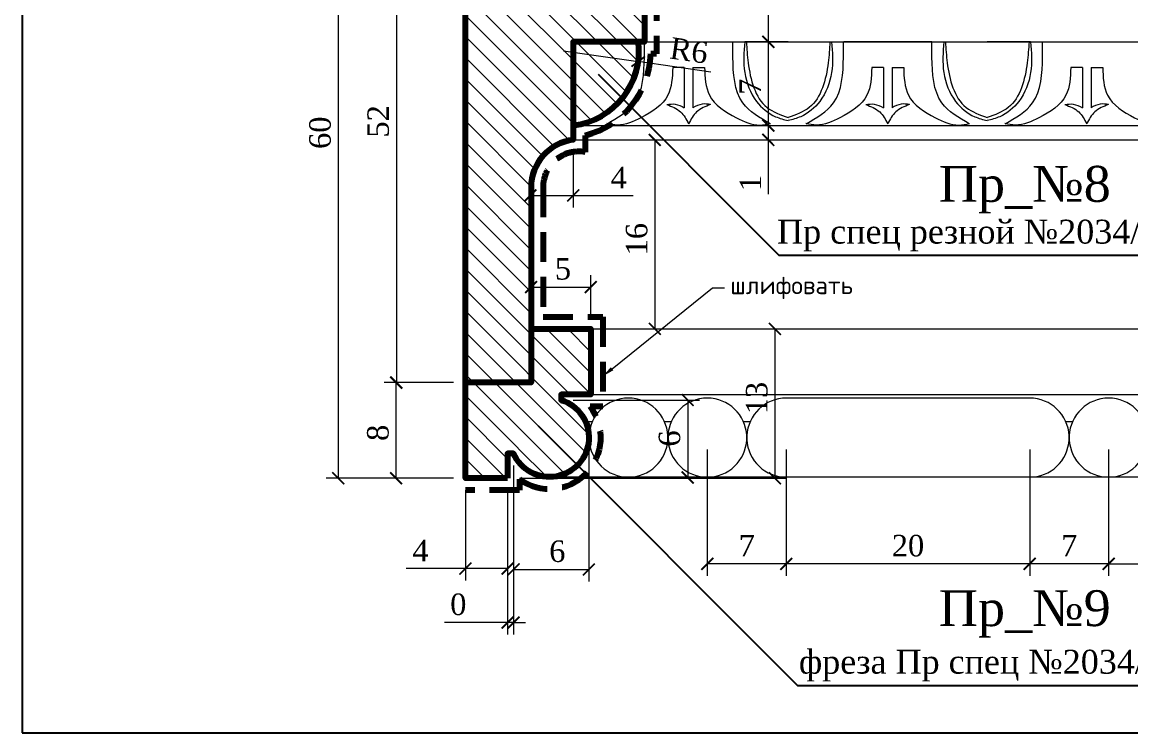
# Model space of a CAD drawing. Header units: millimetres. Extents: x 305054 to 305204, y -92520 to -92420.
# Drawn here: x 305054 to 305146.8, y -92520.2 to -92460.7 of the extents above; entities that cross this region are included whole.
import ezdxf
from ezdxf import colors
from ezdxf.entities.mleader import LeaderData, LeaderLine
from ezdxf.math import Vec2, Vec3

# ---------------------------------------------------------------- set-up
doc = ezdxf.new("R2010")
doc.units = ezdxf.units.MM
doc.header["$MEASUREMENT"] = 0
doc.linetypes.add('HIDDEN', pattern=[0.375, 0.25, -0.125])
for name, color, linetype, lineweight in [('0.15', 7, 'Continuous', 15), ('линия 50', 1, 'Continuous', 211), ('служебный слой РАЗМЕРЫ', 7, 'Continuous', 9)]:
    doc.layers.add(name, color=color, linetype=linetype, lineweight=lineweight)
doc.layers.add('Outside panel', color=7, linetype='Continuous', lineweight=18, true_color=0x7f5e57)
doc.layers.add('размеры в модели', color=7, linetype='Continuous')
doc.styles.add('ELECT', font='times.ttf')
doc.styles.get("Standard").update_dxf_attribs({"font": 'times.ttf'})
doc.styles.add('ЕСКД профили текст', font='isocpeur.ttf')
doc.dimstyles.new('M_1', dxfattribs={"dimtxt": 1.8, "dimasz": 1, "dimexe": 1, "dimexo": 1, "dimgap": 0.6, "dimtad": 1, "dimdec": 0, "dimdsep": 46, "dimtxsty": 'Standard', "dimblk": 'ARCHTICK', "dimcen": -5, "dimclrd": 7, "dimclre": 7, "dimclrt": 7, "dimadec": 0, "dimazin": 0, "dimtfac": 1, "dimtdec": 0, "dimtmove": 0, "dimatfit": 3, "dimfxl": 1, "dimtolj": 1, "dimtzin": 0, "dimlwd": 5, "dimlwe": 5, "dimarcsym": 0})
pattern_1 = [(135, (-5969.4942, 4522.1332), (-0.8838834765, -0.8838834765), [])]

# ---------------------------------------------------------------- blocks, each defined once
blk = doc.blocks.new('_ArchTick')
at = {"color": 0, "linetype": 'ByBlock', "const_width": 0.15}
blk.add_lwpolyline([(-0.5, -0.5), (0.5, 0.5)], dxfattribs=at)
blk = doc.blocks.new('*D29')
at = {"layer": 'Defpoints', "color": 0, "ltscale": 1000, "transparency": 16777216}
for p in [(305099.321, -92463.064), (305105.565, -92463.967)]:
    blk.add_point(p, dxfattribs=at)
at = {"layer": 'размеры в модели', "color": 7, "lineweight": 5, "ltscale": 1000, "transparency": 16777216}
for p in [(305099.321, -92463.064), (305111.656, -92464.847)]:
    blk.add_line(p, (305105.565, -92463.967), dxfattribs=at)
at = {"layer": 'размеры в модели', "color": 7, "lineweight": 5, "ltscale": 1000, "transparency": 16777216, "rotation": 171.7705472285039}
blk.add_blockref('_ArchTick', (305105.565, -92463.967), dxfattribs=at)
at = {"layer": 'размеры в модели', "color": 7, "ltscale": 1000, "transparency": 16777216, "insert": (305109.817, -92463.05), "char_height": 1.8, "attachment_point": 5, "rotation": 351.77055}
blk.add_mtext('\\A1;R6', dxfattribs=at)
blk = doc.blocks.new('*D23')
at = {"layer": 'Defpoints', "color": 0, "ltscale": 1000, "transparency": 16777216}
for p in [(305101.596, -92482.851), (305096.596, -92486.348), (305101.596, -92486.348)]:
    blk.add_point(p, dxfattribs=at)
at = {"layer": 'размеры в модели', "color": 7, "lineweight": 5, "ltscale": 1000, "transparency": 16777216}
for p, q in [((305096.596, -92485.348), (305096.596, -92481.851)), ((305101.596, -92485.348), (305101.596, -92481.851)), ((305096.596, -92482.851), (305101.596, -92482.851))]:
    blk.add_line(p, q, dxfattribs=at)
at = {"layer": 'размеры в модели', "color": 7, "lineweight": 5, "ltscale": 1000, "transparency": 16777216, "rotation": 180}
blk.add_blockref('_ArchTick', (305096.596, -92482.851), dxfattribs=at)
at = {"layer": 'размеры в модели', "color": 7, "lineweight": 5, "ltscale": 1000, "transparency": 16777216}
blk.add_blockref('_ArchTick', (305101.596, -92482.851), dxfattribs=at)
at = {"layer": 'размеры в модели', "color": 7, "ltscale": 1000, "transparency": 16777216, "insert": (305099.265, -92481.335), "char_height": 1.8, "attachment_point": 5}
blk.add_mtext('\\A1;5', dxfattribs=at)
blk = doc.blocks.new('*D22')
at = {"layer": 'Defpoints', "color": 0, "ltscale": 1000, "transparency": 16777216}
for p in [(305099.112, -92492.304), (305098.14, -92498.785), (305109.709, -92498.785)]:
    blk.add_point(p, dxfattribs=at)
at = {"layer": 'размеры в модели', "color": 7, "lineweight": 5, "ltscale": 1000, "transparency": 16777216}
for p, q in [((305100.112, -92492.304), (305110.709, -92492.304)), ((305109.709, -92492.304), (305109.709, -92498.785)), ((305099.14, -92498.785), (305110.709, -92498.785))]:
    blk.add_line(p, q, dxfattribs=at)
for p, rotation in [((305109.709, -92492.304), 90), ((305109.709, -92498.785), 270)]:
    blk.add_blockref('_ArchTick', p, dxfattribs=dict(at, rotation=rotation))
at = {"layer": 'размеры в модели', "color": 7, "ltscale": 1000, "transparency": 16777216, "insert": (305108.194, -92495.528), "char_height": 1.8, "attachment_point": 5, "rotation": 90}
blk.add_mtext('\\A1;6', dxfattribs=at)
blk = doc.blocks.new('*D21')
at = {"layer": 'Defpoints', "color": 0, "ltscale": 1000, "transparency": 16777216}
for p in [(305101.428, -92495.374), (305095.123, -92496.791), (305101.428, -92506.49)]:
    blk.add_point(p, dxfattribs=at)
at = {"layer": 'размеры в модели', "color": 7, "lineweight": 5, "ltscale": 1000, "transparency": 16777216}
for p, q in [((305101.428, -92496.374), (305101.428, -92507.49)), ((305095.123, -92497.791), (305095.123, -92507.49)), ((305095.123, -92506.49), (305101.428, -92506.49))]:
    blk.add_line(p, q, dxfattribs=at)
at = {"layer": 'размеры в модели', "color": 7, "lineweight": 5, "ltscale": 1000, "transparency": 16777216, "rotation": 180}
blk.add_blockref('_ArchTick', (305095.123, -92506.49), dxfattribs=at)
at = {"layer": 'размеры в модели', "color": 7, "lineweight": 5, "ltscale": 1000, "transparency": 16777216}
blk.add_blockref('_ArchTick', (305101.428, -92506.49), dxfattribs=at)
at = {"layer": 'размеры в модели', "color": 7, "ltscale": 1000, "transparency": 16777216, "insert": (305098.788, -92504.974), "char_height": 1.8, "attachment_point": 5}
blk.add_mtext('\\A1;6', dxfattribs=at)
blk = doc.blocks.new('*D20')
at = {"layer": 'Defpoints', "color": 0, "ltscale": 1000, "transparency": 16777216}
for p in [(305095.123, -92496.791), (305094.623, -92498.85), (305095.123, -92510.933)]:
    blk.add_point(p, dxfattribs=at)
at = {"layer": 'размеры в модели', "color": 7, "lineweight": 5, "ltscale": 1000, "transparency": 16777216}
for p, q in [((305095.123, -92497.791), (305095.123, -92511.933)), ((305094.623, -92499.85), (305094.623, -92511.933)), ((305094.623, -92510.933), (305089.328, -92510.933)), ((305095.123, -92510.933), (305094.623, -92510.933)), ((305095.123, -92510.933), (305096.123, -92510.933))]:
    blk.add_line(p, q, dxfattribs=at)
blk.add_blockref('_ArchTick', (305094.623, -92510.933), dxfattribs=at)
at = {"layer": 'размеры в модели', "color": 7, "lineweight": 5, "ltscale": 1000, "transparency": 16777216, "rotation": 180}
blk.add_blockref('_ArchTick', (305095.123, -92510.933), dxfattribs=at)
at = {"layer": 'размеры в модели', "color": 7, "ltscale": 1000, "transparency": 16777216, "insert": (305090.497, -92509.418), "char_height": 1.8, "attachment_point": 5}
blk.add_mtext('\\A1;0', dxfattribs=at)
blk = doc.blocks.new('*D19')
at = {"layer": 'Defpoints', "color": 0, "ltscale": 1000, "transparency": 16777216}
for p in [(305091.089, -92498.85), (305094.623, -92498.85), (305094.623, -92506.417)]:
    blk.add_point(p, dxfattribs=at)
at = {"layer": 'размеры в модели', "color": 7, "lineweight": 5, "ltscale": 1000, "transparency": 16777216}
for p, q in [((305091.089, -92499.85), (305091.089, -92507.417)), ((305094.623, -92499.85), (305094.623, -92507.417)), ((305091.089, -92506.417), (305086.13, -92506.417)), ((305094.623, -92506.417), (305091.089, -92506.417))]:
    blk.add_line(p, q, dxfattribs=at)
at = {"layer": 'размеры в модели', "color": 7, "lineweight": 5, "ltscale": 1000, "transparency": 16777216, "rotation": 180}
blk.add_blockref('_ArchTick', (305091.089, -92506.417), dxfattribs=at)
at = {"layer": 'размеры в модели', "color": 7, "lineweight": 5, "ltscale": 1000, "transparency": 16777216}
blk.add_blockref('_ArchTick', (305094.623, -92506.417), dxfattribs=at)
at = {"layer": 'размеры в модели', "color": 7, "ltscale": 1000, "transparency": 16777216, "insert": (305087.328, -92504.917), "char_height": 1.8, "attachment_point": 5}
blk.add_mtext('\\A1;4', dxfattribs=at)
blk = doc.blocks.new('*D18')
at = {"layer": 'Defpoints', "color": 0, "ltscale": 1000, "transparency": 16777216}
for p in [(305101.596, -92486.348), (305094.623, -92498.85), (305117.015, -92498.85)]:
    blk.add_point(p, dxfattribs=at)
at = {"layer": 'размеры в модели', "color": 7, "lineweight": 5, "ltscale": 1000, "transparency": 16777216}
for p, q in [((305102.596, -92486.348), (305118.015, -92486.348)), ((305117.015, -92486.348), (305117.015, -92498.85)), ((305095.623, -92498.85), (305118.015, -92498.85))]:
    blk.add_line(p, q, dxfattribs=at)
for p, rotation in [((305117.015, -92486.348), 90), ((305117.015, -92498.85), 270)]:
    blk.add_blockref('_ArchTick', p, dxfattribs=dict(at, rotation=rotation))
at = {"layer": 'размеры в модели', "color": 7, "ltscale": 1000, "transparency": 16777216, "insert": (305115.5, -92492.14), "char_height": 1.8, "attachment_point": 5, "rotation": 90}
blk.add_mtext('\\A1;13', dxfattribs=at)
blk = doc.blocks.new('*D17')
at = {"layer": 'Defpoints', "color": 0, "ltscale": 1000, "transparency": 16777216}
for p in [(305100.12, -92470.527), (305096.596, -92486.348), (305106.955, -92486.348)]:
    blk.add_point(p, dxfattribs=at)
at = {"layer": 'размеры в модели', "color": 7, "lineweight": 5, "ltscale": 1000, "transparency": 16777216}
for p, q in [((305101.12, -92470.527), (305107.955, -92470.527)), ((305106.955, -92470.527), (305106.955, -92486.348)), ((305097.596, -92486.348), (305107.955, -92486.348))]:
    blk.add_line(p, q, dxfattribs=at)
for p, rotation in [((305106.955, -92470.527), 90), ((305106.955, -92486.348), 270)]:
    blk.add_blockref('_ArchTick', p, dxfattribs=dict(at, rotation=rotation))
at = {"layer": 'размеры в модели', "color": 7, "ltscale": 1000, "transparency": 16777216, "insert": (305105.44, -92478.841), "char_height": 1.8, "attachment_point": 5, "rotation": 90}
blk.add_mtext('\\A1;16', dxfattribs=at)
blk = doc.blocks.new('*D16')
at = {"layer": 'Defpoints', "color": 0, "ltscale": 1000, "transparency": 16777216}
for p in [(305100.12, -92470.527), (305096.532, -92474.417), (305096.532, -92475.175)]:
    blk.add_point(p, dxfattribs=at)
at = {"layer": 'размеры в модели', "color": 7, "lineweight": 5, "ltscale": 1000, "transparency": 16777216}
for p, q in [((305100.12, -92471.527), (305100.12, -92476.175)), ((305096.532, -92475.175), (305100.12, -92475.175)), ((305100.12, -92475.175), (305105.132, -92475.175)), ((305096.532, -92475.417), (305096.532, -92476.175))]:
    blk.add_line(p, q, dxfattribs=at)
at = {"layer": 'размеры в модели', "color": 7, "lineweight": 5, "ltscale": 1000, "transparency": 16777216, "rotation": 180}
blk.add_blockref('_ArchTick', (305096.532, -92475.175), dxfattribs=at)
at = {"layer": 'размеры в модели', "color": 7, "lineweight": 5, "ltscale": 1000, "transparency": 16777216}
blk.add_blockref('_ArchTick', (305100.12, -92475.175), dxfattribs=at)
at = {"layer": 'размеры в модели', "color": 7, "ltscale": 1000, "transparency": 16777216, "insert": (305103.934, -92473.675), "char_height": 1.8, "attachment_point": 5}
blk.add_mtext('\\A1;4', dxfattribs=at)
blk = doc.blocks.new('*D15')
at = {"layer": 'Defpoints', "color": 0, "ltscale": 1000, "transparency": 16777216}
for p in [(305100.12, -92469.322), (305100.12, -92470.527), (305116.46, -92470.527)]:
    blk.add_point(p, dxfattribs=at)
at = {"layer": 'размеры в модели', "color": 7, "lineweight": 5, "ltscale": 1000, "transparency": 16777216}
for p, q in [((305101.12, -92469.322), (305117.46, -92469.322)), ((305116.46, -92469.322), (305116.46, -92470.527)), ((305101.12, -92470.527), (305117.46, -92470.527)), ((305116.46, -92470.527), (305116.46, -92475.081))]:
    blk.add_line(p, q, dxfattribs=at)
for p, rotation in [((305116.46, -92469.322), 90), ((305116.46, -92470.527), 270)]:
    blk.add_blockref('_ArchTick', p, dxfattribs=dict(at, rotation=rotation))
at = {"layer": 'размеры в модели', "color": 7, "ltscale": 1000, "transparency": 16777216, "insert": (305114.96, -92474.135), "char_height": 1.8, "attachment_point": 5, "rotation": 90}
blk.add_mtext('\\A1;1', dxfattribs=at)
blk = doc.blocks.new('*D14')
at = {"layer": 'Defpoints', "color": 0, "ltscale": 1000, "transparency": 16777216}
for p in [(305105.586, -92462.319), (305100.12, -92469.322), (305116.46, -92469.322)]:
    blk.add_point(p, dxfattribs=at)
at = {"layer": 'размеры в модели', "color": 7, "lineweight": 5, "ltscale": 1000, "transparency": 16777216}
for p, q in [((305106.586, -92462.319), (305117.46, -92462.319)), ((305116.46, -92462.319), (305116.46, -92469.322)), ((305101.12, -92469.322), (305117.46, -92469.322))]:
    blk.add_line(p, q, dxfattribs=at)
for p, rotation in [((305116.46, -92462.319), 90), ((305116.46, -92469.322), 270)]:
    blk.add_blockref('_ArchTick', p, dxfattribs=dict(at, rotation=rotation))
at = {"layer": 'размеры в модели', "color": 7, "ltscale": 1000, "transparency": 16777216, "insert": (305114.942, -92466.08), "char_height": 1.8, "attachment_point": 5, "rotation": 90}
blk.add_mtext('\\A1;7', dxfattribs=at)
blk = doc.blocks.new('*D13')
at = {"layer": 'Defpoints', "color": 0, "ltscale": 1000, "transparency": 16777216}
for p in [(305106.219, -92447.819), (305106.219, -92462.319), (305116.46, -92462.319)]:
    blk.add_point(p, dxfattribs=at)
at = {"layer": 'размеры в модели', "color": 7, "lineweight": 5, "ltscale": 1000, "transparency": 16777216}
for p, q in [((305107.219, -92447.819), (305117.46, -92447.819)), ((305116.46, -92447.819), (305116.46, -92462.319)), ((305107.219, -92462.319), (305117.46, -92462.319))]:
    blk.add_line(p, q, dxfattribs=at)
for p, rotation in [((305116.46, -92447.819), 90), ((305116.46, -92462.319), 270)]:
    blk.add_blockref('_ArchTick', p, dxfattribs=dict(at, rotation=rotation))
at = {"layer": 'размеры в модели', "color": 7, "ltscale": 1000, "transparency": 16777216, "insert": (305114.96, -92455.591), "char_height": 1.8, "attachment_point": 5, "rotation": 90}
blk.add_mtext('\\A1;14', dxfattribs=at)
blk = doc.blocks.new('*D9')
at = {"layer": 'Defpoints', "color": 0, "ltscale": 1000, "transparency": 16777216}
for p in [(305085.29, -92490.848), (305091.089, -92490.848), (305091.089, -92498.85)]:
    blk.add_point(p, dxfattribs=at)
at = {"layer": 'размеры в модели', "color": 7, "lineweight": 5, "ltscale": 1000, "transparency": 16777216}
for p, q in [((305090.089, -92490.848), (305084.29, -92490.848)), ((305085.29, -92498.85), (305085.29, -92490.848)), ((305090.089, -92498.85), (305084.29, -92498.85))]:
    blk.add_line(p, q, dxfattribs=at)
for p, rotation in [((305085.29, -92490.848), 90), ((305085.29, -92498.85), 270)]:
    blk.add_blockref('_ArchTick', p, dxfattribs=dict(at, rotation=rotation))
at = {"layer": 'размеры в модели', "color": 7, "ltscale": 1000, "transparency": 16777216, "insert": (305083.774, -92495.052), "char_height": 1.8, "attachment_point": 5, "rotation": 90}
blk.add_mtext('\\A1;8', dxfattribs=at)
blk = doc.blocks.new('*D8')
at = {"layer": 'Defpoints', "color": 0, "ltscale": 1000, "transparency": 16777216}
for p in [(305091.089, -92438.85), (305085.31, -92490.848), (305091.089, -92490.848)]:
    blk.add_point(p, dxfattribs=at)
at = {"layer": 'размеры в модели', "color": 7, "lineweight": 5, "ltscale": 1000, "transparency": 16777216}
for p, q in [((305090.089, -92438.85), (305084.31, -92438.85)), ((305085.31, -92438.85), (305085.31, -92490.848)), ((305090.089, -92490.848), (305084.31, -92490.848))]:
    blk.add_line(p, q, dxfattribs=at)
for p, rotation in [((305085.31, -92438.85), 90), ((305085.31, -92490.848), 270)]:
    blk.add_blockref('_ArchTick', p, dxfattribs=dict(at, rotation=rotation))
at = {"layer": 'размеры в модели', "color": 7, "ltscale": 1000, "transparency": 16777216, "insert": (305083.794, -92468.975), "char_height": 1.8, "attachment_point": 5, "rotation": 90}
blk.add_mtext('\\A1;52', dxfattribs=at)
blk = doc.blocks.new('*D7')
at = {"layer": 'Defpoints', "color": 0, "ltscale": 1000, "transparency": 16777216}
for p in [(305091.089, -92438.85), (305080.44, -92498.85), (305091.089, -92498.85)]:
    blk.add_point(p, dxfattribs=at)
at = {"layer": 'размеры в модели', "color": 7, "lineweight": 5, "ltscale": 1000, "transparency": 16777216}
for p, q in [((305090.089, -92438.85), (305079.44, -92438.85)), ((305080.44, -92438.85), (305080.44, -92498.85)), ((305090.089, -92498.85), (305079.44, -92498.85))]:
    blk.add_line(p, q, dxfattribs=at)
for p, rotation in [((305080.44, -92438.85), 90), ((305080.44, -92498.85), 270)]:
    blk.add_blockref('_ArchTick', p, dxfattribs=dict(at, rotation=rotation))
at = {"layer": 'размеры в модели', "color": 7, "ltscale": 1000, "transparency": 16777216, "insert": (305078.924, -92469.928), "char_height": 1.8, "attachment_point": 5, "rotation": 90}
blk.add_mtext('\\A1;60', dxfattribs=at)
blk = doc.blocks.new('*D5')
at = {"layer": '0.15', "color": 7, "lineweight": 5, "ltscale": 1000, "transparency": 16777216}
for p, q in [((305111.354, -92496.451), (305111.354, -92507.022)), ((305117.964, -92496.451), (305117.964, -92507.022)), ((305117.964, -92506.022), (305111.354, -92506.022))]:
    blk.add_line(p, q, dxfattribs=at)
at = {"layer": 'Defpoints', "color": 0, "ltscale": 1000, "transparency": 16777216}
for p in [(305111.354, -92495.451), (305117.964, -92495.451), (305111.354, -92506.022)]:
    blk.add_point(p, dxfattribs=at)
at = {"layer": '0.15', "color": 7, "lineweight": 5, "ltscale": 1000, "transparency": 16777216, "rotation": 180}
blk.add_blockref('_ArchTick', (305111.354, -92506.022), dxfattribs=at)
at = {"layer": '0.15', "color": 7, "lineweight": 5, "ltscale": 1000, "transparency": 16777216}
blk.add_blockref('_ArchTick', (305117.964, -92506.022), dxfattribs=at)
at = {"layer": '0.15', "color": 7, "ltscale": 1000, "transparency": 16777216, "insert": (305114.659, -92504.504), "char_height": 1.8, "attachment_point": 5}
blk.add_mtext('\\A1;7', dxfattribs=at)
blk = doc.blocks.new('*D4')
at = {"layer": '0.15', "color": 7, "lineweight": 5, "ltscale": 1000, "transparency": 16777216}
for p, q in [((305117.964, -92496.451), (305117.964, -92507.022)), ((305138.354, -92496.451), (305138.354, -92507.022)), ((305138.354, -92506.022), (305117.964, -92506.022))]:
    blk.add_line(p, q, dxfattribs=at)
at = {"layer": 'Defpoints', "color": 0, "ltscale": 1000, "transparency": 16777216}
for p in [(305117.964, -92495.451), (305138.354, -92495.451), (305117.964, -92506.022)]:
    blk.add_point(p, dxfattribs=at)
at = {"layer": '0.15', "color": 7, "lineweight": 5, "ltscale": 1000, "transparency": 16777216, "rotation": 180}
blk.add_blockref('_ArchTick', (305117.964, -92506.022), dxfattribs=at)
at = {"layer": '0.15', "color": 7, "lineweight": 5, "ltscale": 1000, "transparency": 16777216}
blk.add_blockref('_ArchTick', (305138.354, -92506.022), dxfattribs=at)
at = {"layer": '0.15', "color": 7, "ltscale": 1000, "transparency": 16777216, "insert": (305128.159, -92504.507), "char_height": 1.8, "attachment_point": 5}
blk.add_mtext('\\A1;20', dxfattribs=at)
blk = doc.blocks.new('*D3')
at = {"layer": 'Defpoints', "color": 0, "ltscale": 1000, "transparency": 16777216}
for p in [(305138.354, -92495.451), (305144.964, -92495.451), (305138.354, -92506.022)]:
    blk.add_point(p, dxfattribs=at)
at = {"layer": 'размеры в модели', "color": 7, "lineweight": 5, "ltscale": 1000, "transparency": 16777216}
for p, q in [((305138.354, -92496.451), (305138.354, -92507.022)), ((305144.964, -92496.451), (305144.964, -92507.022)), ((305144.964, -92506.022), (305138.354, -92506.022))]:
    blk.add_line(p, q, dxfattribs=at)
at = {"layer": 'размеры в модели', "color": 7, "lineweight": 5, "ltscale": 1000, "transparency": 16777216, "rotation": 180}
blk.add_blockref('_ArchTick', (305138.354, -92506.022), dxfattribs=at)
at = {"layer": 'размеры в модели', "color": 7, "lineweight": 5, "ltscale": 1000, "transparency": 16777216}
blk.add_blockref('_ArchTick', (305144.964, -92506.022), dxfattribs=at)
at = {"layer": 'размеры в модели', "color": 7, "ltscale": 1000, "transparency": 16777216, "insert": (305141.659, -92504.504), "char_height": 1.8, "attachment_point": 5}
blk.add_mtext('\\A1;7', dxfattribs=at)

msp = doc.modelspace()

# ---------------------------------------------------------------- hatches: boundary and pattern name
at = {"layer": 'Outside panel', "ltscale": 1000}
h = msp.add_hatch(dxfattribs=at)
h.set_pattern_fill('ANSI31', color=256, scale=10, angle=90)
h.set_pattern_definition(pattern_1)
edge = h.paths.add_edge_path()
edge.add_line((305094.623, -92498.85), (305091.089, -92498.85))
edge.add_line((305091.089, -92498.85), (305091.089, -92438.85))
edge.add_line((305091.089, -92438.85), (305094.838, -92438.85))
edge.add_line((305094.838, -92438.85), (305094.838, -92441.35))
edge.add_arc((305095.215, -92445.926), 4.591, 33.13298, 94.71234, ccw=False)
edge.add_arc((305103.496, -92440.489), 5.315, 213.41532, 276.40395)
edge.add_line((305104.089, -92445.771), (305104.089, -92447.819))
edge.add_line((305104.089, -92447.819), (305106.089, -92447.819))
edge.add_line((305106.089, -92447.819), (305106.089, -92462.319))
edge.add_line((305106.089, -92462.319), (305100.118, -92462.319))
edge.add_line((305100.118, -92462.319), (305100.12, -92470.527))
edge.add_arc((305100.596, -92474.498), 3.999, 96.83257, 180.00276)
edge.add_line((305096.596, -92474.499), (305096.596, -92486.348))
edge.add_line((305096.596, -92486.348), (305101.596, -92486.348))
edge.add_line((305101.596, -92486.348), (305101.596, -92491.848))
edge.add_line((305101.596, -92491.848), (305099.112, -92491.848))
edge.add_line((305099.112, -92491.848), (305099.112, -92492.304))
edge.add_arc((305098.133, -92495.451), 3.295, -156.00644, 72.72534, ccw=False)
edge.add_line((305095.123, -92496.791), (305094.623, -92496.791))
edge.add_line((305094.623, -92496.791), (305094.623, -92498.85))
h = msp.add_hatch(dxfattribs=at)
h.set_pattern_fill('ANSI31', color=256, scale=10, angle=90)
h.set_pattern_definition(pattern_1)
edge = h.paths.add_edge_path()
edge.add_line((305105.586, -92462.319), (305100.118, -92462.321))
edge.add_line((305100.118, -92462.321), (305100.119, -92469.322))
edge.add_arc((305099.321, -92463.064), 6.309, 277.26702, 366.77788)

# ---------------------------------------------------------------- linework, layer by layer
at = {"color": 0, "linetype": 'Continuous', "lineweight": 0, "extrusion": (0, 1, 0)}
msp.add_line((305101.154, -92494.108), (305101.723, -92494.108), dxfattribs=at)
at = {"color": 6, "ltscale": 1000}
msp.add_lwpolyline([(305053.97, -92520.166), (305203.97, -92520.166), (305203.97, -92420.166), (305053.97, -92420.166)], close=True, dxfattribs=at)
at = {"color": 7, "ltscale": 1000}
for points in [[(305165.393, -92480.211), (305117.384, -92480.211), (305102.225, -92465.043)], [(305166.653, -92516.237), (305118.939, -92516.237), (305097.207, -92494.492)]]:
    msp.add_lwpolyline(points, dxfattribs=at)
at = {"layer": '0.15', "color": 7, "ltscale": 1000}
for p, q in [((305106.041, -92462.319), (305161.49, -92462.319)), ((305106.083, -92462.319), (305113.475, -92462.319)), ((305118.124, -92462.319), (305114.486, -92462.319)), ((305118.124, -92462.319), (305121.762, -92462.319)), ((305130.166, -92462.319), (305122.774, -92462.319)), ((305131.157, -92462.319), (305134.794, -92462.319)), ((305138.432, -92462.319), (305134.794, -92462.319)), ((305139.423, -92462.319), (305146.815, -92462.319)), ((305109.426, -92464.47), (305108.451, -92464.47)), ((305109.426, -92464.47), (305109.426, -92467.838)), ((305110.152, -92464.47), (305111.127, -92464.47)), ((305110.152, -92464.47), (305110.152, -92467.838)), ((305126.097, -92464.47), (305125.121, -92464.47)), ((305126.096, -92464.47), (305126.096, -92467.838)), ((305126.822, -92464.47), (305126.822, -92467.838)), ((305126.823, -92464.47), (305127.798, -92464.47)), ((305142.766, -92464.47), (305141.791, -92464.47)), ((305142.767, -92464.47), (305142.767, -92467.838)), ((305143.492, -92464.47), (305144.468, -92464.47)), ((305143.493, -92464.47), (305143.493, -92467.838)), ((305100.119, -92469.322), (305161.49, -92469.322)), ((305100.12, -92470.527), (305161.49, -92470.527))]:
    msp.add_line(p, q, dxfattribs=at)
at = {"layer": '0.15', "color": 7, "ltscale": 1000, "extrusion": (0, 1, 0)}
for p, q in [((305138.354, -92492.145), (305117.964, -92492.145)), ((305107.764, -92494.108), (305108.334, -92494.108)), ((305114.374, -92494.108), (305114.944, -92494.108)), ((305141.374, -92494.108), (305141.944, -92494.108)), ((305098.133, -92498.743), (305104.744, -92498.743))]:
    msp.add_line(p, q, dxfattribs=at)
at = {"layer": '0.15', "color": 7, "ltscale": 1000}
for points in [[(305101.596, -92486.348), (305161.49, -92486.348)], [(305101.596, -92491.848), (305161.49, -92491.848)], [(305098.133, -92498.746), (305161.49, -92498.746)]]:
    msp.add_lwpolyline(points, dxfattribs=at)
for centre, start, end in [((305104.744, -92495.451), 275.09469, 264.90531), ((305111.354, -92495.451), 275.09469, 264.90531), ((305117.964, -92495.451), 90, 264.90531), ((305138.354, -92495.451), 275.09469, 90), ((305144.964, -92495.451), 275.09469, 264.90531)]:
    msp.add_arc(centre, 3.305, start, end, dxfattribs=at)
for points, knots in [([(305102.953, -92469.169), (305103.834, -92468.674), (305105.912, -92467.508), (305106.096, -92464.46), (305106.086, -92462.746), (305106.083, -92462.319)], [0, 0, 0, 0, 8.597972, 20.277999, 24.145887, 24.145887, 24.145887, 24.145887]), ([(305116.625, -92469.169), (305115.744, -92468.674), (305113.666, -92467.508), (305113.482, -92464.46), (305113.493, -92462.746), (305113.495, -92462.319)], [0, 0, 0, 0, 8.597972, 20.277999, 24.145887, 24.145887, 24.145887, 24.145887]), ([(305114.486, -92462.319), (305114.422, -92463.18), (305114.293, -92464.916), (305115.202, -92467.265), (305116.745, -92468.564), (305117.767, -92468.82), (305118.124, -92468.909)], [0, 0, 0, 0, 7.676668, 15.479149, 21.584953, 24.866023, 24.866023, 24.866023, 24.866023]), ([(305114.622, -92462.319), (305114.66, -92462.895), (305114.786, -92464.797), (305115.524, -92467.739), (305117.485, -92468.428), (305118.124, -92468.652)], [0, 0, 0, 0, 5.265994, 17.380682, 23.232178, 23.232178, 23.232178, 23.232178]), ([(305121.762, -92462.319), (305121.826, -92463.18), (305121.955, -92464.916), (305121.046, -92467.265), (305119.503, -92468.564), (305118.482, -92468.82), (305118.124, -92468.909)], [0, 0, 0, 0, 7.676668, 15.479149, 21.584953, 24.866023, 24.866023, 24.866023, 24.866023]), ([(305121.626, -92462.319), (305121.588, -92462.895), (305121.463, -92464.797), (305120.725, -92467.739), (305118.763, -92468.428), (305118.124, -92468.652)], [0, 0, 0, 0, 5.265994, 17.380682, 23.232178, 23.232178, 23.232178, 23.232178]), ([(305119.623, -92469.169), (305120.504, -92468.674), (305122.582, -92467.508), (305122.767, -92464.46), (305122.756, -92462.746), (305122.753, -92462.319)], [0, 0, 0, 0, 8.597972, 20.277999, 24.145887, 24.145887, 24.145887, 24.145887]), ([(305133.295, -92469.169), (305132.414, -92468.674), (305130.337, -92467.508), (305130.152, -92464.46), (305130.163, -92462.746), (305130.166, -92462.319)], [0, 0, 0, 0, 8.597972, 20.277999, 24.145887, 24.145887, 24.145887, 24.145887]), ([(305131.157, -92462.319), (305131.093, -92463.18), (305130.963, -92464.916), (305131.872, -92467.265), (305133.415, -92468.564), (305134.437, -92468.82), (305134.794, -92468.909)], [0, 0, 0, 0, 7.676668, 15.479149, 21.584953, 24.866023, 24.866023, 24.866023, 24.866023]), ([(305131.292, -92462.319), (305131.33, -92462.895), (305131.456, -92464.797), (305132.194, -92467.739), (305134.156, -92468.428), (305134.794, -92468.652)], [0, 0, 0, 0, 5.265994, 17.380682, 23.232178, 23.232178, 23.232178, 23.232178]), ([(305138.432, -92462.319), (305138.496, -92463.18), (305138.625, -92464.916), (305137.717, -92467.265), (305136.174, -92468.564), (305135.152, -92468.82), (305134.794, -92468.909)], [0, 0, 0, 0, 7.676668, 15.479149, 21.584953, 24.866023, 24.866023, 24.866023, 24.866023]), ([(305138.297, -92462.319), (305138.259, -92462.895), (305138.133, -92464.797), (305137.395, -92467.739), (305135.433, -92468.428), (305134.794, -92468.652)], [0, 0, 0, 0, 5.265994, 17.380682, 23.232178, 23.232178, 23.232178, 23.232178]), ([(305136.294, -92469.169), (305137.175, -92468.674), (305139.252, -92467.508), (305139.437, -92464.46), (305139.426, -92462.746), (305139.423, -92462.319)], [0, 0, 0, 0, 8.597972, 20.277999, 24.145887, 24.145887, 24.145887, 24.145887]), ([(305108.451, -92464.47), (305108.421, -92465.298), (305108.352, -92467.16), (305106.079, -92468.611), (305104.216, -92469.411), (305103.233, -92469.222), (305102.929, -92469.164)], [0, 0, 0, 0, 7.039282, 15.832395, 21.946567, 24.672399, 24.672399, 24.672399, 24.672399]), ([(305111.128, -92464.47), (305111.158, -92465.298), (305111.226, -92467.16), (305113.5, -92468.611), (305115.363, -92469.411), (305116.346, -92469.222), (305116.649, -92469.164)], [0, 0, 0, 0, 7.039282, 15.832395, 21.946567, 24.672399, 24.672399, 24.672399, 24.672399]), ([(305125.121, -92464.47), (305125.091, -92465.298), (305125.023, -92467.16), (305122.749, -92468.611), (305120.886, -92469.411), (305119.903, -92469.222), (305119.6, -92469.164)], [0, 0, 0, 0, 7.039282, 15.832395, 21.946567, 24.672399, 24.672399, 24.672399, 24.672399]), ([(305127.798, -92464.47), (305127.828, -92465.298), (305127.896, -92467.16), (305130.17, -92468.611), (305132.033, -92469.411), (305133.016, -92469.222), (305133.319, -92469.164)], [0, 0, 0, 0, 7.039282, 15.832395, 21.946567, 24.672399, 24.672399, 24.672399, 24.672399]), ([(305141.791, -92464.47), (305141.761, -92465.298), (305141.693, -92467.16), (305139.419, -92468.611), (305137.556, -92469.411), (305136.573, -92469.222), (305136.27, -92469.164)], [0, 0, 0, 0, 7.039282, 15.832395, 21.946567, 24.672399, 24.672399, 24.672399, 24.672399]), ([(305144.468, -92464.47), (305144.498, -92465.298), (305144.566, -92467.16), (305146.84, -92468.611), (305148.703, -92469.411), (305149.686, -92469.222), (305149.989, -92469.164)], [0, 0, 0, 0, 7.039282, 15.832395, 21.946567, 24.672399, 24.672399, 24.672399, 24.672399]), ([(305107.961, -92467.562), (305108.196, -92467.532), (305108.711, -92467.466), (305109.174, -92467.707), (305109.426, -92467.838)], [0, 0, 0, 0, 2.074038, 4.548283, 4.548283, 4.548283, 4.548283]), ([(305107.961, -92467.562), (305108.383, -92467.729), (305109.189, -92468.049), (305109.596, -92468.811), (305109.789, -92469.173)], [0, 0, 0, 0, 3.923732, 7.492161, 7.492161, 7.492161, 7.492161]), ([(305111.617, -92467.562), (305111.195, -92467.729), (305110.389, -92468.049), (305109.983, -92468.811), (305109.789, -92469.173)], [0, 0, 0, 0, 3.923732, 7.492161, 7.492161, 7.492161, 7.492161]), ([(305111.617, -92467.562), (305111.382, -92467.532), (305110.867, -92467.466), (305110.404, -92467.707), (305110.152, -92467.838)], [0, 0, 0, 0, 2.074038, 4.548283, 4.548283, 4.548283, 4.548283]), ([(305124.632, -92467.562), (305124.866, -92467.532), (305125.382, -92467.466), (305125.845, -92467.707), (305126.096, -92467.838)], [0, 0, 0, 0, 2.074038, 4.548283, 4.548283, 4.548283, 4.548283]), ([(305124.632, -92467.562), (305125.053, -92467.729), (305125.859, -92468.049), (305126.266, -92468.811), (305126.459, -92469.173)], [0, 0, 0, 0, 3.923732, 7.492161, 7.492161, 7.492161, 7.492161]), ([(305128.287, -92467.562), (305127.865, -92467.729), (305127.06, -92468.049), (305126.653, -92468.811), (305126.459, -92469.173)], [0, 0, 0, 0, 3.923732, 7.492161, 7.492161, 7.492161, 7.492161]), ([(305128.287, -92467.562), (305128.052, -92467.532), (305127.537, -92467.466), (305127.074, -92467.707), (305126.822, -92467.838)], [0, 0, 0, 0, 2.074038, 4.548283, 4.548283, 4.548283, 4.548283]), ([(305141.302, -92467.562), (305141.537, -92467.532), (305142.052, -92467.466), (305142.515, -92467.707), (305142.767, -92467.838)], [0, 0, 0, 0, 2.074038, 4.548283, 4.548283, 4.548283, 4.548283]), ([(305141.302, -92467.562), (305141.724, -92467.729), (305142.529, -92468.049), (305142.936, -92468.811), (305143.13, -92469.173)], [0, 0, 0, 0, 3.923732, 7.492161, 7.492161, 7.492161, 7.492161]), ([(305144.957, -92467.562), (305144.535, -92467.729), (305143.73, -92468.049), (305143.323, -92468.811), (305143.13, -92469.173)], [0, 0, 0, 0, 3.923732, 7.492161, 7.492161, 7.492161, 7.492161]), ([(305144.957, -92467.562), (305144.723, -92467.532), (305144.207, -92467.466), (305143.744, -92467.707), (305143.493, -92467.838)], [0, 0, 0, 0, 2.074038, 4.548283, 4.548283, 4.548283, 4.548283])]:
    msp.add_open_spline(points, degree=3, knots=knots, dxfattribs=at)
at = {"layer": 'линия 50', "color": 1, "linetype": 'HIDDEN', "ltscale": 10, "true_color": 0xff0909}
for points in [[(305091.089, -92437.85), (305095.838, -92437.85), (305095.838, -92440.37, -0.223725), (305099.895, -92442.868, 0.355182), (305105.089, -92444.5), (305105.089, -92446.819), (305107.089, -92446.819), (305107.089, -92463.319), (305106.626, -92463.319)], [(305101.12, -92470.148, 0.333385), (305106.626, -92463.319)], [(305101.12, -92470.148), (305101.12, -92471.545, 0.466693), (305097.596, -92474.498), (305097.596, -92485.348), (305102.596, -92485.348), (305102.596, -92492.848), (305101.55, -92492.848, -0.862163), (305095.623, -92498.936), (305095.623, -92499.85), (305091.089, -92499.85)]]:
    msp.add_lwpolyline(points, format="xyb", dxfattribs=at)
at = {"layer": 'линия 50', "color": 7}
msp.add_lwpolyline([(305094.623, -92498.85), (305091.089, -92498.85), (305091.089, -92438.85), (305094.838, -92438.85), (305094.838, -92441.35, -0.275349), (305099.06, -92443.416, 0.281976), (305104.089, -92445.771), (305104.089, -92447.819), (305106.089, -92447.819), (305106.089, -92462.319), (305100.118, -92462.319), (305100.12, -92470.527, 0.379716), (305096.596, -92474.499), (305096.596, -92486.348), (305101.596, -92486.348), (305101.596, -92491.848), (305099.112, -92491.848), (305099.112, -92492.304, -1.550682), (305095.123, -92496.791), (305094.623, -92496.791)], format="xyb", close=True, dxfattribs=at)
msp.add_lwpolyline([(305105.586, -92462.319), (305100.118, -92462.321), (305100.119, -92469.322, 0.411715), (305105.586, -92462.319, -0.900022)], format="xyb", dxfattribs=at)
msp.add_lwpolyline([(305096.596, -92486.348), (305096.596, -92490.848), (305091.089, -92490.848)], dxfattribs=at)

# ---------------------------------------------------------------- texts
at = {"color": 5, "ltscale": 1000, "style": 'ELECT'}
for s, p in [('Пр_№8', (305130.749, -92475.709)), ('Пр_№9', (305130.749, -92511.225))]:
    msp.add_text(s, height=3, dxfattribs=at).set_placement(p)
at = {"color": 7, "ltscale": 1000, "style": 'ELECT'}
for s, p in [('Пр спец резной №2034/12/5 Кравцова ', (305117.197, -92479.209)), ('фреза Пр спец №2034/22/1 Кравцова ', (305119.021, -92515.214))]:
    msp.add_text(s, height=2, dxfattribs=at).set_placement(p)

# ---------------------------------------------------------------- dimensions: what is measured, and where the dimension line sits
at = {"layer": '0.15', "color": 7, "ltscale": 1000}
for base, p1, p2, picture, middle in [((305111.354, -92506.022), (305117.964, -92495.451), (305111.354, -92495.451), '*D5', (305114.659, -92504.504)), ((305117.964, -92506.022), (305138.354, -92495.451), (305117.964, -92495.451), '*D4', (305128.159, -92504.507))]:
    dim = msp.add_linear_dim(base=base, p1=p1, p2=p2, dimstyle='M_1', dxfattribs=at)
    dim.commit()
    dim.dimension.update_dxf_attribs({"geometry": picture, "text_midpoint": middle})
at = {"layer": 'размеры в модели', "color": 5, "ltscale": 1000}
for base, p1, p2, picture, middle in [((305080.44, -92498.85), (305091.089, -92438.85), (305091.089, -92498.85), '*D7', (305080.44, -92469.928)), ((305085.31, -92490.848), (305091.089, -92438.85), (305091.089, -92490.848), '*D8', (305085.31, -92468.975)), ((305116.460260463, -92462.319038088), (305106.219326728, -92447.819038088), (305106.219326728, -92462.319038088), '*D13', (305116.460260463, -92455.591314407)), ((305116.46, -92469.322), (305105.586, -92462.319), (305100.12, -92469.322), '*D14', (305116.46, -92466.08)), ((305116.46, -92470.527), (305100.12, -92469.322), (305100.12, -92470.527), '*D15', (305116.46, -92474.135)), ((305106.955, -92486.348), (305100.12, -92470.527), (305096.596, -92486.348), '*D17', (305106.955, -92478.841)), ((305117.015, -92498.85), (305101.596, -92486.348), (305094.623, -92498.85), '*D18', (305117.015, -92492.14)), ((305085.29, -92490.848), (305091.089, -92498.85), (305091.089, -92490.848), '*D9', (305085.29, -92495.052)), ((305109.709, -92498.785), (305099.112, -92492.304), (305098.14, -92498.785), '*D22', (305109.709, -92495.528))]:
    dim = msp.add_linear_dim(base=base, p1=p1, p2=p2, angle=90, dimstyle='M_1', dxfattribs=at)
    dim.commit()
    dim.dimension.update_dxf_attribs({"geometry": picture, "text_midpoint": middle, "dimtype": 128})
dim = msp.add_radius_dim(center=(305099.321, -92463.064), mpoint=(305105.565, -92463.967), dimstyle='M_1', dxfattribs=at)
dim.commit()
dim.dimension.update_dxf_attribs({"geometry": '*D29', "text_midpoint": (305109.817, -92463.05)})
for base, p1, p2, picture, middle in [((305096.532, -92475.175), (305100.12, -92470.527), (305096.532, -92474.417), '*D16', (305103.934, -92475.175)), ((305101.596, -92482.851), (305096.596, -92486.348), (305101.596, -92486.348), '*D23', (305099.265, -92482.851)), ((305101.428, -92506.49), (305095.123, -92496.791), (305101.428, -92495.374), '*D21', (305098.788, -92506.49)), ((305095.122545787, -92510.933307796), (305094.622545787, -92498.850301118), (305095.122545787, -92496.79056075), '*D20', (305090.497023076, -92510.933307796)), ((305094.623, -92506.417), (305091.089, -92498.85), (305094.623, -92498.85), '*D19', (305087.328, -92506.417))]:
    dim = msp.add_linear_dim(base=base, p1=p1, p2=p2, dimstyle='M_1', dxfattribs=at)
    dim.commit()
    dim.dimension.update_dxf_attribs({"geometry": picture, "text_midpoint": middle, "dimtype": 128})
at = {"layer": 'размеры в модели', "color": 7, "ltscale": 1000}
dim = msp.add_linear_dim(base=(305138.354, -92506.022), p1=(305144.964, -92495.451), p2=(305138.354, -92495.451), dimstyle='M_1', dxfattribs=at)
dim.commit()
dim.dimension.update_dxf_attribs({"geometry": '*D3', "text_midpoint": (305141.659, -92504.504)})
msp.add_linear_dim(base=(305151.574, -92506.022), p1=(305144.964, -92495.451), p2=(305151.574, -92495.451), dimstyle='M_1', dxfattribs=at).render()

# ---------------------------------------------------------------- leaders
at = {"layer": 'служебный слой РАЗМЕРЫ'}
ml = msp.add_multileader_mtext('Standard', dxfattribs=at)
ml.set_content('\\A1;шлифовать', color=256, style='ЕСКД профили текст')
ml.set_leader_properties(color=256, linetype='ByLayer', lineweight=-1)
ml.build(insert=Vec2(0, 0))
ml.multileader.update_dxf_attribs({"dogleg_length": 1, "arrow_head_size": 1})
ctx = ml.context
ctx.base_point, ctx.char_height, ctx.arrow_head_size, ctx.landing_gap_size, ctx.plane_origin = Vec3(305112.78, -92482.919), 1.5, 1, 0.5, Vec3(305131.815, -92452.063)
notes = []
notes.append((ctx, [(1, (1, 1, 0), (305111.78, -92482.919), (1, 0), 1, [(0, [(305102.597, -92490.312)], 0, [])])]))
ctx.mtext.insert, ctx.mtext.flow_direction = Vec3(305113.28, -92481.944), 5
for ctx, leaders in notes:
    for number, flags, end, landing, length, lines in leaders:
        leader = LeaderData()
        leader.index, (leader.has_last_leader_line, leader.has_dogleg_vector, leader.attachment_direction) = number, flags
        leader.last_leader_point, leader.dogleg_vector, leader.dogleg_length = Vec3(end), Vec3(landing), length
        for number, points, colour, breaks in lines:
            line = LeaderLine()
            line.index, line.vertices, line.color, line.breaks = number, Vec3.list(points), colors.encode_raw_color(colour), breaks
            leader.lines.append(line)
        ctx.leaders.append(leader)

doc.saveas('drawing.dxf')
